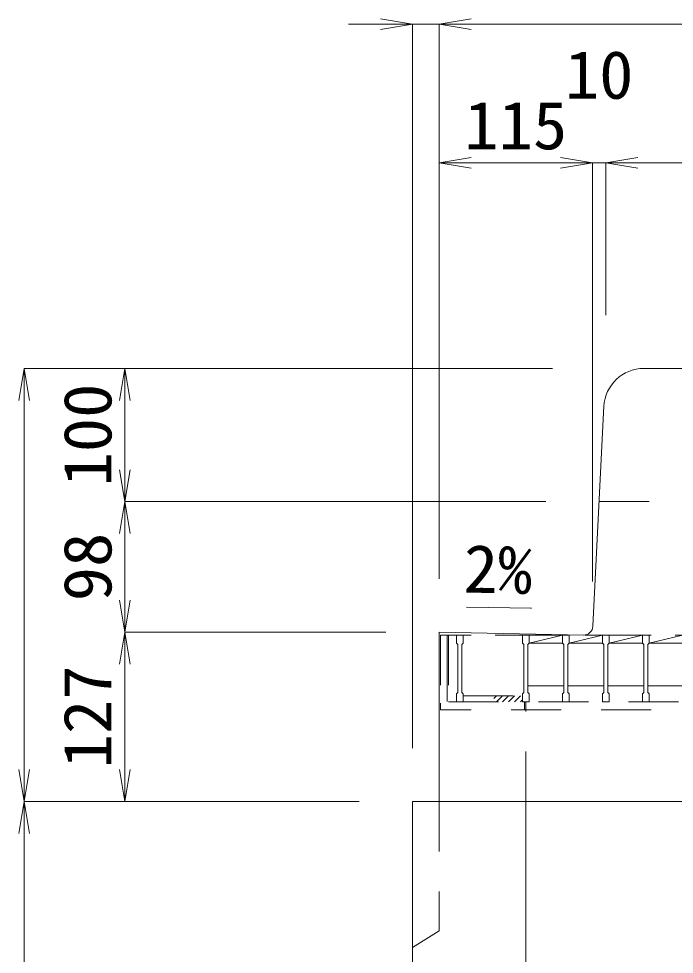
# Model space of a CAD drawing. Units: millimetres at full size; some dimension numbers follow another scale. Extents: x -734 to 58102, y 49499 to 87169.
# Drawn here: x 14279 to 14771, y 58019 to 58721 of the extents above; entities that cross this region are included whole.
import ezdxf
from ezdxf.enums import TextEntityAlignment as Align

# ---------------------------------------------------------------- set-up
doc = ezdxf.new("R2010")
doc.units = ezdxf.units.MM
doc.header["$LTSCALE"] = 50
doc.linetypes.add('DASHED_SPACED', pattern=[12, 6, -6])
doc.linetypes.add('USER1', pattern=[1.35, 0.75, -0.6])
for name, color, linetype, lineweight in [('0_2', 7, 'DASHED_SPACED', 9), ('寸法線', 7, 'Continuous', 13), ('引出線', 4, 'Continuous', 13), ('本体', 2, 'Continuous', 20), ('ｸﾞﾚｰﾁﾝｸﾞ', 7, 'USER1', 9)]:
    doc.layers.add(name, color=color, linetype=linetype, lineweight=lineweight)
doc.styles.add('ＭＳ 明朝', font='')
doc.styles.get('ＭＳ 明朝').set_extended_font_data('MS Mincho')

# ---------------------------------------------------------------- blocks, each defined once
blk = doc.blocks.new('open_arrow')
at = {"color": 0, "linetype": 'Continuous', "lineweight": -2}
blk.add_lwpolyline([(7.5, 1.25), (0, 0), (7.5, -1.25)], dxfattribs=at)

msp = doc.modelspace()

# ---------------------------------------------------------------- hatches: boundary and pattern name
at = {"layer": 'ｸﾞﾚｰﾁﾝｸﾞ'}
h = msp.add_hatch(dxfattribs=at)
h.set_pattern_fill('USER', color=256, style=0, pattern_type=2)
h.set_pattern_definition([(45, (14095.99, 57891.57), (-2.24506, 2.24506), [37.5, -30])])
h.paths.add_polyline_path([(14657, 58208.55), (14639, 58208.55), (14612.5, 58208.55), (14612.5, 58213.05), (14624, 58213.05), (14639, 58213.05), (14657, 58213.05)])

# ---------------------------------------------------------------- linework, layer by layer
at = {"layer": '0_2'}
msp.add_line((14600.5, 58258.85), (14600.5, 58208.85), dxfattribs=at)
at = {"layer": '寸法線'}
for p, q in [((14642.5, 58717.29), (14526.5, 58717.29)), ((14574.5, 58173.87), (14574.5, 58717.29)), ((14594.5, 58717.29), (15024.5, 58717.29)), ((14594.5, 58300.87), (14594.5, 58717.29)), ((14594.5, 58300.87), (14594.5, 58717.29)), ((14709.5, 58613.25), (14594.5, 58613.25)), ((14594.5, 58300.87), (14594.5, 58613.25)), ((14767.5, 58613.25), (14661.5, 58613.25)), ((14709.5, 58298.87), (14709.5, 58613.25)), ((14709.5, 58298.87), (14709.5, 58613.25)), ((14719.5, 58613.25), (14899.5, 58613.25)), ((14719.5, 58498.87), (14719.5, 58613.25)), ((14719.5, 58498.87), (14719.5, 58613.25)), ((14283.14, 58133.85), (14283.14, 58458.85)), ((14679.48, 58458.85), (14283.14, 58458.85)), ((14358.69, 58458.85), (14358.69, 58358.85)), ((14679.48, 58458.85), (14358.69, 58458.85)), ((14674.48, 58358.85), (14358.69, 58358.85)), ((14358.69, 58358.85), (14358.69, 58260.85)), ((14674.48, 58358.85), (14358.69, 58358.85)), ((14358.69, 58260.85), (14358.69, 58133.85)), ((14554.48, 58260.85), (14358.69, 58260.85)), ((14554.48, 58260.85), (14358.69, 58260.85)), ((14283.14, 58133.85), (14283.14, 57533.85)), ((14534.48, 58133.85), (14283.14, 58133.85)), ((14534.48, 58133.85), (14283.14, 58133.85)), ((14534.48, 58133.85), (14358.69, 58133.85))]:
    msp.add_line(p, q, dxfattribs=at)
at = {"layer": '引出線'}
msp.add_lwpolyline([(14663.79, 58278.81), (14615.05, 58279.78), (14663.8, 58278.81)], dxfattribs=at)
at = {"layer": '本体'}
for p, q in [((14747.85, 58458.85), (14871.15, 58458.85)), ((14709.82, 58265.34), (14718.1, 58430.74)), ((14594.5, 58260.85), (14594.5, 58133.85)), ((14594.5, 58260.85), (14702.69, 58258.69)), ((14574.5, 58133.85), (14574.5, 56783.85)), ((15044.5, 58133.85), (14574.5, 58133.85)), ((14659.5, 57604.38), (14659.5, 58133.85))]:
    msp.add_line(p, q, dxfattribs=at)
at = {"layer": '本体', "linetype": 'USER1', "lineweight": 9}
for p, q in [((14714.5, 58358.85), (14904.5, 58358.85)), ((14659.5, 58133.85), (14659.5, 58208.85)), ((14594.51, 58133.85), (14594.51, 58036.85)), ((14574.51, 58024.35), (14594.51, 58036.85))]:
    msp.add_line(p, q, dxfattribs=at)
at = {"layer": '本体'}
for centre, radius, start, end in [((14748.04, 58428.85), 30, 90, 177.13758), ((14702.83, 58265.69), 7, 268.8543, 357.13742)]:
    msp.add_arc(centre, radius, start, end, dxfattribs=at)
at = {"layer": 'ｸﾞﾚｰﾁﾝｸﾞ'}
for p, q in [((15023.5, 58258.55), (14595.5, 58258.55)), ((14595.5, 58258.55), (14595.5, 58202.55)), ((14601.5, 58258.55), (14601.5, 58208.55)), ((15011.5, 58258.55), (14607.5, 58258.55)), ((14607.5, 58258.55), (14612.5, 58258.55)), ((14607.5, 58258.55), (14607.5, 58252.55)), ((14607.5, 58258.55), (14612.5, 58258.55)), ((14607.5, 58258.55), (14607.5, 58252.55)), ((14607.5, 58258.55), (14612.5, 58258.55)), ((14607.5, 58258.55), (14607.5, 58252.55)), ((14612.5, 58258.55), (14612.5, 58252.55)), ((14612.5, 58258.55), (14612.5, 58252.55)), ((14612.5, 58258.55), (14612.5, 58252.55)), ((14657, 58258.55), (14662, 58258.55)), ((14657, 58258.55), (14657, 58252.55)), ((14657, 58258.55), (14662, 58258.55)), ((14657, 58258.55), (14657, 58252.55)), ((14657, 58258.55), (14662, 58258.55)), ((14657, 58258.55), (14657, 58252.55)), ((14662, 58252.55), (14687, 58258.55)), ((14662, 58258.55), (14662, 58252.55)), ((14662, 58258.55), (14662, 58252.55)), ((14662, 58258.55), (14662, 58252.55)), ((14687, 58258.55), (14692, 58258.55)), ((14687, 58258.55), (14687, 58252.55)), ((14687, 58258.55), (14692, 58258.55)), ((14687, 58258.55), (14687, 58252.55)), ((14687, 58258.55), (14692, 58258.55)), ((14687, 58258.55), (14687, 58252.55)), ((14692, 58252.55), (14717, 58258.55)), ((14692, 58258.55), (14692, 58252.55)), ((14692, 58258.55), (14692, 58252.55)), ((14692, 58258.55), (14692, 58252.55)), ((14717, 58258.55), (14722, 58258.55)), ((14717, 58258.55), (14717, 58252.55)), ((14717, 58258.55), (14722, 58258.55)), ((14717, 58258.55), (14717, 58252.55)), ((14717, 58258.55), (14722, 58258.55)), ((14717, 58258.55), (14717, 58252.55)), ((14722, 58252.55), (14747, 58258.55)), ((14722, 58258.55), (14722, 58252.55)), ((14722, 58258.55), (14722, 58252.55)), ((14722, 58258.55), (14722, 58252.55)), ((14747, 58258.55), (14752, 58258.55)), ((14747, 58258.55), (14747, 58252.55)), ((14747, 58258.55), (14752, 58258.55)), ((14747, 58258.55), (14747, 58252.55)), ((14747, 58258.55), (14752, 58258.55)), ((14747, 58258.55), (14747, 58252.55)), ((14752, 58252.55), (14777, 58258.55)), ((14752, 58258.55), (14752, 58252.55)), ((14752, 58258.55), (14752, 58252.55)), ((14752, 58258.55), (14752, 58252.55)), ((14607.5, 58252.55), (14608.5, 58251.55)), ((14607.5, 58252.55), (14608.5, 58251.55)), ((14607.5, 58252.55), (14608.5, 58251.55)), ((14608.5, 58251.55), (14608.5, 58215.55)), ((14608.5, 58251.55), (14608.5, 58215.55)), ((14608.5, 58251.55), (14608.5, 58215.55)), ((14612.5, 58252.55), (14611.5, 58251.55)), ((14612.5, 58252.55), (14611.5, 58251.55)), ((14612.5, 58252.55), (14611.5, 58251.55)), ((14611.5, 58251.55), (14611.5, 58215.55)), ((14611.5, 58251.55), (14611.5, 58215.55)), ((14611.5, 58251.55), (14611.5, 58215.55)), ((14657, 58252.55), (14658, 58251.55)), ((14657, 58252.55), (14658, 58251.55)), ((14657, 58252.55), (14658, 58251.55)), ((14658, 58251.55), (14658, 58215.55)), ((14658, 58251.55), (14658, 58215.55)), ((14658, 58251.55), (14658, 58215.55)), ((14662, 58252.55), (14661, 58251.55)), ((14662, 58252.55), (14661, 58251.55)), ((14662, 58252.55), (14661, 58251.55)), ((14661, 58251.55), (14661, 58215.55)), ((14661, 58251.55), (14661, 58215.55)), ((14661, 58251.55), (14661, 58215.55)), ((14662, 58252.55), (14687, 58252.55)), ((14687, 58252.55), (14688, 58251.55)), ((14687, 58252.55), (14688, 58251.55)), ((14687, 58252.55), (14688, 58251.55)), ((14688, 58251.55), (14688, 58215.55)), ((14688, 58251.55), (14688, 58215.55)), ((14688, 58251.55), (14688, 58215.55)), ((14692, 58252.55), (14691, 58251.55)), ((14692, 58252.55), (14691, 58251.55)), ((14692, 58252.55), (14691, 58251.55)), ((14691, 58251.55), (14691, 58215.55)), ((14691, 58251.55), (14691, 58215.55)), ((14691, 58251.55), (14691, 58215.55)), ((14692, 58252.55), (14717, 58252.55)), ((14717, 58252.55), (14718, 58251.55)), ((14717, 58252.55), (14718, 58251.55)), ((14717, 58252.55), (14718, 58251.55)), ((14718, 58251.55), (14718, 58215.55)), ((14718, 58251.55), (14718, 58215.55)), ((14718, 58251.55), (14718, 58215.55)), ((14722, 58252.55), (14721, 58251.55)), ((14722, 58252.55), (14721, 58251.55)), ((14722, 58252.55), (14721, 58251.55)), ((14721, 58251.55), (14721, 58215.55)), ((14721, 58251.55), (14721, 58215.55)), ((14721, 58251.55), (14721, 58215.55)), ((14722, 58252.55), (14747, 58252.55)), ((14747, 58252.55), (14748, 58251.55)), ((14747, 58252.55), (14748, 58251.55)), ((14747, 58252.55), (14748, 58251.55)), ((14748, 58251.55), (14748, 58215.55)), ((14748, 58251.55), (14748, 58215.55)), ((14748, 58251.55), (14748, 58215.55)), ((14752, 58252.55), (14751, 58251.55)), ((14752, 58252.55), (14751, 58251.55)), ((14752, 58252.55), (14751, 58251.55)), ((14751, 58251.55), (14751, 58215.55)), ((14751, 58251.55), (14751, 58215.55)), ((14751, 58251.55), (14751, 58215.55)), ((14752, 58252.55), (14777, 58252.55)), ((14661, 58220.55), (14688, 58220.55)), ((14691, 58220.55), (14718, 58220.55)), ((14721, 58220.55), (14748, 58220.55)), ((14751, 58220.55), (14778, 58220.55)), ((14607.5, 58214.55), (14608.5, 58215.55)), ((14607.5, 58214.55), (14608.5, 58215.55)), ((14607.5, 58214.55), (14608.5, 58215.55)), ((14607.5, 58208.55), (14607.5, 58214.55)), ((14607.5, 58208.55), (14607.5, 58214.55)), ((14607.5, 58208.55), (14607.5, 58214.55)), ((14612.5, 58214.55), (14611.5, 58215.55)), ((14612.5, 58214.55), (14611.5, 58215.55)), ((14612.5, 58214.55), (14611.5, 58215.55)), ((14612.5, 58208.55), (14612.5, 58214.55)), ((14612.5, 58208.55), (14612.5, 58214.55)), ((14612.5, 58208.55), (14612.5, 58214.55)), ((14612.5, 58213.05), (14657, 58213.05)), ((14657, 58214.55), (14658, 58215.55)), ((14657, 58214.55), (14658, 58215.55)), ((14657, 58214.55), (14658, 58215.55)), ((14657, 58208.55), (14657, 58214.55)), ((14657, 58208.55), (14657, 58214.55)), ((14657, 58208.55), (14657, 58214.55)), ((14662, 58214.55), (14661, 58215.55)), ((14662, 58214.55), (14661, 58215.55)), ((14662, 58214.55), (14661, 58215.55)), ((14662, 58208.55), (14662, 58214.55)), ((14662, 58208.55), (14662, 58214.55)), ((14662, 58208.55), (14662, 58214.55)), ((14687, 58214.55), (14688, 58215.55)), ((14687, 58214.55), (14688, 58215.55)), ((14687, 58214.55), (14688, 58215.55)), ((14687, 58208.55), (14687, 58214.55)), ((14687, 58208.55), (14687, 58214.55)), ((14687, 58208.55), (14687, 58214.55)), ((14692, 58214.55), (14691, 58215.55)), ((14692, 58214.55), (14691, 58215.55)), ((14692, 58214.55), (14691, 58215.55)), ((14692, 58208.55), (14692, 58214.55)), ((14692, 58208.55), (14692, 58214.55)), ((14692, 58208.55), (14692, 58214.55)), ((14717, 58214.55), (14718, 58215.55)), ((14717, 58214.55), (14718, 58215.55)), ((14717, 58214.55), (14718, 58215.55)), ((14717, 58208.55), (14717, 58214.55)), ((14717, 58208.55), (14717, 58214.55)), ((14717, 58208.55), (14717, 58214.55)), ((14722, 58214.55), (14721, 58215.55)), ((14722, 58214.55), (14721, 58215.55)), ((14722, 58214.55), (14721, 58215.55)), ((14722, 58208.55), (14722, 58214.55)), ((14722, 58208.55), (14722, 58214.55)), ((14722, 58208.55), (14722, 58214.55)), ((14747, 58214.55), (14748, 58215.55)), ((14747, 58214.55), (14748, 58215.55)), ((14747, 58214.55), (14748, 58215.55)), ((14747, 58208.55), (14747, 58214.55)), ((14747, 58208.55), (14747, 58214.55)), ((14747, 58208.55), (14747, 58214.55)), ((14752, 58214.55), (14751, 58215.55)), ((14752, 58214.55), (14751, 58215.55)), ((14752, 58214.55), (14751, 58215.55)), ((14752, 58208.55), (14752, 58214.55)), ((14752, 58208.55), (14752, 58214.55)), ((14752, 58208.55), (14752, 58214.55)), ((14595.5, 58202.55), (14595.5, 58207.55)), ((14601.5, 58208.55), (15017.5, 58208.55)), ((14607.5, 58208.55), (14612.5, 58208.55)), ((14607.5, 58208.55), (14612.5, 58208.55)), ((14607.5, 58208.55), (14612.5, 58208.55)), ((14657, 58208.55), (14662, 58208.55)), ((14657, 58208.55), (14662, 58208.55)), ((14657, 58208.55), (14662, 58208.55)), ((14658.5, 58208.55), (14658.5, 58202.55)), ((14687, 58208.55), (14692, 58208.55)), ((14687, 58208.55), (14692, 58208.55)), ((14687, 58208.55), (14692, 58208.55)), ((14717, 58208.55), (14722, 58208.55)), ((14717, 58208.55), (14722, 58208.55)), ((14717, 58208.55), (14722, 58208.55)), ((14747, 58208.55), (14752, 58208.55)), ((14747, 58208.55), (14752, 58208.55)), ((14747, 58208.55), (14752, 58208.55)), ((15023.5, 58202.55), (14595.5, 58202.55)), ((14595.5, 58202.55), (14605.5, 58202.55))]:
    msp.add_line(p, q, dxfattribs=at)

# ---------------------------------------------------------------- block references
at = {"layer": '寸法線', "xscale": 3.2, "yscale": 3.2}
for p, rotation in [((14574.5, 58717.29), 180), ((14709.5, 58613.25), 180), ((14709.5, 58613.25), 180), ((14283.14, 58458.85), 270), ((14358.69, 58458.85), 270), ((14358.69, 58358.85), 90), ((14358.69, 58358.85), 270), ((14358.69, 58260.85), 90), ((14358.69, 58260.85), 270), ((14283.14, 58133.85), 90), ((14358.69, 58133.85), 90), ((14283.14, 58133.85), 270)]:
    msp.add_blockref('open_arrow', p, dxfattribs=dict(at, rotation=rotation))
for p in [(14594.5, 58717.29), (14594.5, 58717.29), (14594.5, 58613.25), (14719.5, 58613.25), (14719.5, 58613.25)]:
    msp.add_blockref('open_arrow', p, dxfattribs=at)
at = {"layer": '引出線', "xscale": 0.0533, "yscale": 0.0533, "rotation": 178.9}
msp.add_blockref('open_arrow', (14663.79, 58278.81), dxfattribs=at)

# ---------------------------------------------------------------- texts
at = {"layer": '寸法線', "style": 'ＭＳ 明朝', "width": 1.05}
for s, p in [('10', (14714.5, 58679.25)), ('115', (14652, 58641.27))]:
    msp.add_text(s, height=36.03, dxfattribs=at).set_placement(p, align=Align.MIDDLE_CENTER)
for s, p in [('100', (14330.67, 58408.85)), ('98', (14330.67, 58309.85)), ('127', (14330.67, 58197.35))]:
    msp.add_text(s, height=36.03, rotation=90, dxfattribs=at).set_placement(p, align=Align.MIDDLE_CENTER)
at = {"layer": '引出線', "style": 'ＭＳ 明朝', "width": 1.05}
msp.add_text('2%', height=36.03, rotation=358.854, dxfattribs=at).set_placement((14664.73, 58325.7), align=Align.TOP_RIGHT)

doc.saveas('drawing.dxf')
